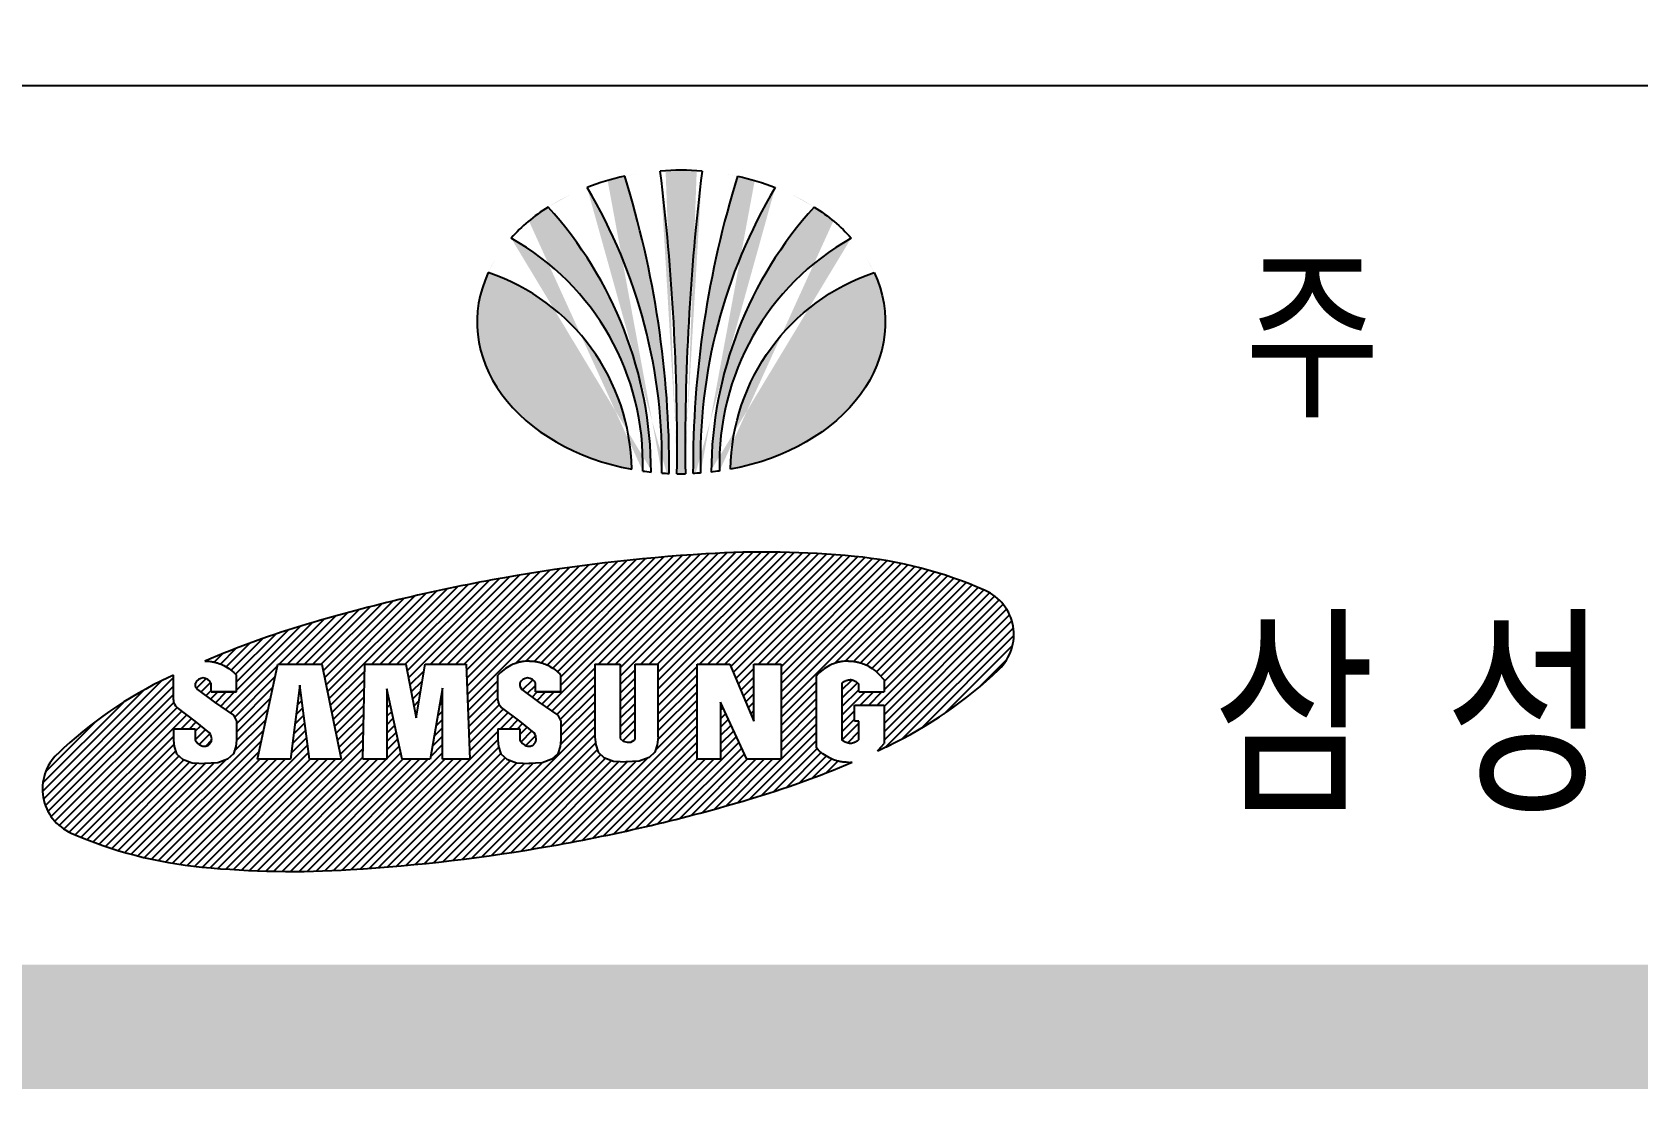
# Model space of a CAD drawing. Extents: x 0 to 841, y 0 to 594.
# Drawn here: x 395.23 to 421.04, y 14 to 30.99 of the extents above; entities that cross this region are included whole.
import ezdxf

# ---------------------------------------------------------------- set-up
doc = ezdxf.new("R2010")
doc.units = 0
doc.header["$LTSCALE"] = 700
doc.header["$MEASUREMENT"] = 0
for name, color, linetype in [('BORD', 7, 'CONTINUOUS'), ('OUTLINE', 7, 'CONTINUOUS'), ('SHLO', 4, 'CONTINUOUS')]:
    doc.layers.add(name, color=color, linetype=linetype)
doc.styles.add('GHM1', font='gem1', dxfattribs={"bigfont": 'ghm1'})

msp = doc.modelspace()

# ---------------------------------------------------------------- hatches: boundary and pattern name
at = {"layer": 'SHLO'}
h = msp.add_hatch(color=8, dxfattribs=at)
edge = h.paths.add_edge_path()
edge.add_ellipse((405.661, 26.331), major_axis=(-3.281, 0), ratio=0.743499, start_angle=340.9933, end_angle=435.9882)
edge.add_arc((401.481, 23.916), 3.385, 0.8083, 71.4498)
edge = h.paths.add_edge_path()
edge.add_ellipse((405.661, 26.331), major_axis=(-3.281, 0), ratio=0.743499, start_angle=670.714, end_angle=686.4266)
edge.add_arc((400.892, 24.059), 4.153, -1.7164, 60.6631, ccw=False)
edge.add_ellipse((405.661, 26.331), major_axis=(-3.281, 0), ratio=0.743499, start_angle=439.1572, end_angle=441.5381)
edge.add_arc((398.787, 23.886), 6.391, 0.287, 42.2125)
edge = h.paths.add_edge_path()
edge.add_ellipse((405.661, 26.331), major_axis=(-3.281, 0), ratio=0.743499, start_angle=444.5377, end_angle=446.6742)
edge.add_arc((389.555, 23.953), 15.915, 359.7937, 377.2615)
edge.add_ellipse((405.661, 26.331), major_axis=(-3.281, 0), ratio=0.743499, start_angle=646.0483, end_angle=657.4627)
edge.add_arc((396.801, 24.121), 8.55, -1.4677, 30.7712, ccw=False)
edge = h.paths.add_edge_path()
edge.add_ellipse((405.661, 26.331), major_axis=(-3.281, 0), ratio=0.743499, start_angle=624.1239, end_angle=635.8761)
edge.add_arc((369.077, 24.315), 36.519, -0.6645, 6.9869, ccw=False)
edge.add_ellipse((405.661, 26.331), major_axis=(-3.281, 0), ratio=0.743499, start_angle=448.8268, end_angle=451.1732)
edge.add_arc((442.245, 24.315), 36.519, 173.0131, 180.6645, ccw=False)
edge = h.paths.add_edge_path()
edge.add_ellipse((405.661, 26.331), major_axis=(3.281, 0), ratio=0.743499, start_angle=-297.4627, end_angle=-286.0483)
edge.add_arc((421.766, 23.953), 15.915, 162.7385, 180.2063)
edge.add_ellipse((405.661, 26.331), major_axis=(3.281, 0), ratio=0.743499, start_angle=-86.6742, end_angle=-84.5377)
edge.add_arc((414.52, 24.121), 8.55, 149.2288, 181.4677, ccw=False)
edge = h.paths.add_edge_path()
edge.add_ellipse((405.661, 26.331), major_axis=(3.281, 0), ratio=0.743499, start_angle=-81.5381, end_angle=-79.1572)
edge.add_arc((410.429, 24.059), 4.153, 119.3369, 181.7164, ccw=False)
edge.add_ellipse((405.661, 26.331), major_axis=(3.281, 0), ratio=0.743499, start_angle=-326.4266, end_angle=-310.714)
edge.add_arc((412.535, 23.886), 6.391, 137.7875, 179.713)
edge = h.paths.add_edge_path()
edge.add_ellipse((405.661, 26.331), major_axis=(3.281, 0), ratio=0.743499, start_angle=-75.9882, end_angle=19.0067)
edge.add_arc((409.84, 23.916), 3.385, 108.5502, 179.1917)

# ---------------------------------------------------------------- linework, layer by layer
at = {"layer": 'BORD'}
msp.add_line((30, 30.132), (598, 30.132), dxfattribs=at)
at = {"layer": 'BORD', "const_width": 2}
msp.add_lwpolyline([(30, 15), (30, 579), (826, 579), (826, 15)], close=True, dxfattribs=at)
at = {"layer": 'OUTLINE', "color": 9}
for p, q in [((402.228, 20.208), (404.483, 22.464)), ((402.995, 20.841), (404.635, 22.481)), ((403.165, 20.875), (404.787, 22.497)), ((403.298, 20.873), (404.937, 22.513)), ((403.412, 20.852), (405.087, 22.527)), ((403.5, 20.13), (405.968, 22.597)), ((403.509, 20.814), (405.236, 22.541)), ((403.595, 20.765), (405.384, 22.554)), ((403.672, 20.707), (405.531, 22.566)), ((403.728, 20.493), (405.823, 22.588)), ((403.728, 20.628), (405.678, 22.577)), ((404.334, 20.829), (406.112, 22.606)), ((404.469, 20.829), (406.254, 22.614)), ((404.604, 20.829), (406.396, 22.62)), ((404.681, 20.635), (406.674, 22.628)), ((404.681, 20.77), (406.535, 22.625)), ((405.01, 20.829), (406.811, 22.63)), ((405.145, 20.829), (406.947, 22.631)), ((405.28, 20.829), (407.082, 22.631)), ((405.292, 20.706), (407.216, 22.629)), ((405.292, 20.571), (407.349, 22.627)), ((405.292, 20.435), (407.48, 22.623)), ((405.292, 20.3), (407.61, 22.619)), ((405.956, 20.829), (407.74, 22.613)), ((406.091, 20.829), (407.868, 22.606)), ((406.226, 20.829), (407.995, 22.598)), ((406.361, 20.829), (408.122, 22.589)), ((406.459, 20.792), (408.247, 22.579)), ((406.499, 20.697), (408.371, 22.569)), ((406.539, 20.601), (408.495, 22.557)), ((406.902, 20.829), (408.616, 22.543)), ((407.037, 20.829), (408.736, 22.528)), ((407.172, 20.829), (408.854, 22.51)), ((407.267, 20.788), (408.97, 22.491)), ((407.267, 20.653), (409.084, 22.47)), ((401.254, 20.722), (402.739, 22.206)), ((401.276, 20.608), (402.903, 22.235)), ((401.632, 20.829), (403.066, 22.263)), ((401.767, 20.829), (403.227, 22.289)), ((401.902, 20.829), (403.388, 22.315)), ((402.037, 20.829), (403.547, 22.339)), ((402.172, 20.829), (403.706, 22.362)), ((402.206, 20.728), (403.863, 22.385)), ((402.212, 20.598), (404.02, 22.406)), ((402.217, 20.468), (404.175, 22.426)), ((402.222, 20.338), (404.329, 22.445)), ((407.267, 20.518), (409.196, 22.448)), ((407.267, 20.383), (409.307, 22.424)), ((407.267, 20.248), (409.417, 22.398)), ((407.267, 20.113), (409.525, 22.371)), ((408.133, 20.844), (409.631, 22.342)), ((408.3, 20.876), (409.736, 22.312)), ((408.432, 20.873), (409.84, 22.28)), ((408.545, 20.851), (409.942, 22.247)), ((408.642, 20.812), (410.043, 22.213)), ((399.974, 20.387), (401.554, 21.967)), ((399.996, 20.274), (401.727, 22.005)), ((400.686, 20.829), (401.899, 22.042)), ((400.821, 20.829), (402.07, 22.078)), ((400.956, 20.829), (402.239, 22.112)), ((401.091, 20.829), (402.407, 22.144)), ((401.226, 20.829), (402.573, 22.176)), ((408.727, 20.762), (410.142, 22.177)), ((408.804, 20.704), (410.241, 22.141)), ((408.812, 20.171), (410.619, 21.978)), ((408.87, 20.635), (410.338, 22.103)), ((408.923, 20.553), (410.434, 22.063)), ((408.923, 20.418), (410.528, 22.023)), ((399.605, 20.829), (400.482, 21.706)), ((399.74, 20.829), (400.665, 21.754)), ((399.875, 20.829), (400.846, 21.8)), ((399.905, 20.724), (401.025, 21.844)), ((399.928, 20.611), (401.203, 21.887)), ((399.951, 20.499), (401.379, 21.928)), ((408.923, 20.147), (410.7, 21.925)), ((408.923, 20.012), (410.773, 21.863)), ((408.923, 19.877), (410.838, 21.792)), ((408.923, 19.742), (410.894, 21.713)), ((398.332, 20.096), (399.732, 21.497)), ((398.512, 20.411), (399.54, 21.439)), ((399.199, 20.829), (399.923, 21.552)), ((399.334, 20.829), (400.111, 21.605)), ((399.47, 20.829), (400.297, 21.656)), ((408.923, 19.607), (410.941, 21.625)), ((408.946, 19.495), (410.978, 21.526)), ((398.426, 20.731), (398.937, 21.242)), ((398.497, 20.667), (399.142, 21.312)), ((398.512, 20.546), (399.343, 21.378)), ((409.214, 19.628), (411.002, 21.416)), ((409.518, 19.797), (411.01, 21.288)), ((398.152, 20.863), (398.286, 20.997)), ((398.256, 20.831), (398.509, 21.084)), ((398.345, 20.785), (398.726, 21.166)), ((409.888, 20.031), (410.991, 21.134)), ((398.004, 20.88), (398.04, 20.877)), ((398.04, 20.877), (398.069, 20.875)), ((398.069, 20.875), (398.092, 20.872)), ((398.092, 20.872), (398.111, 20.87)), ((398.111, 20.87), (398.127, 20.867)), ((398.127, 20.867), (398.141, 20.865)), ((398.141, 20.865), (398.154, 20.862)), ((398.154, 20.862), (398.166, 20.859)), ((398.166, 20.859), (398.179, 20.856)), ((398.179, 20.856), (398.194, 20.852)), ((398.194, 20.852), (398.209, 20.848)), ((398.209, 20.848), (398.226, 20.842)), ((398.226, 20.842), (398.244, 20.836)), ((398.244, 20.836), (398.264, 20.827)), ((398.264, 20.827), (398.286, 20.817)), ((398.286, 20.817), (398.31, 20.806)), ((398.31, 20.806), (398.335, 20.792)), ((398.335, 20.792), (398.362, 20.776)), ((398.362, 20.776), (398.389, 20.758)), ((398.389, 20.758), (398.416, 20.739)), ((398.412, 20.041), (399.173, 20.802)), ((398.416, 20.739), (398.443, 20.718)), ((398.443, 20.718), (398.468, 20.697)), ((398.468, 20.697), (398.491, 20.674)), ((398.491, 20.674), (398.512, 20.651)), ((398.849, 19.3), (399.178, 20.829)), ((399.178, 20.829), (399.884, 20.829)), ((399.884, 20.829), (400.195, 19.3)), ((400.019, 20.162), (400.574, 20.717)), ((400.542, 19.3), (400.576, 20.829)), ((400.576, 20.829), (401.234, 20.829)), ((401.234, 20.829), (401.4, 19.968)), ((401.298, 20.495), (401.527, 20.724)), ((401.4, 19.968), (401.545, 20.829)), ((401.545, 20.829), (402.202, 20.829)), ((402.202, 20.829), (402.265, 19.3)), ((402.734, 20.674), (402.714, 20.651)), ((402.757, 20.697), (402.734, 20.674)), ((402.783, 20.718), (402.757, 20.697)), ((402.809, 20.739), (402.783, 20.718)), ((402.836, 20.758), (402.809, 20.739)), ((402.864, 20.776), (402.836, 20.758)), ((402.891, 20.792), (402.864, 20.776)), ((402.916, 20.806), (402.891, 20.792)), ((402.94, 20.817), (402.916, 20.806)), ((402.961, 20.827), (402.94, 20.817)), ((402.981, 20.836), (402.961, 20.827)), ((403, 20.842), (402.981, 20.836)), ((403.016, 20.848), (403, 20.842)), ((403.032, 20.852), (403.016, 20.848)), ((403.046, 20.856), (403.032, 20.852)), ((403.06, 20.859), (403.046, 20.856)), ((403.072, 20.862), (403.06, 20.859)), ((403.085, 20.865), (403.072, 20.862)), ((403.098, 20.867), (403.085, 20.865)), ((403.114, 20.87), (403.098, 20.867)), ((403.134, 20.872), (403.114, 20.87)), ((403.157, 20.875), (403.134, 20.872)), ((403.186, 20.877), (403.157, 20.875)), ((403.221, 20.88), (403.186, 20.877)), ((403.221, 20.88), (403.256, 20.877)), ((403.256, 20.877), (403.285, 20.875)), ((403.285, 20.875), (403.309, 20.872)), ((403.309, 20.872), (403.328, 20.87)), ((403.328, 20.87), (403.344, 20.867)), ((403.344, 20.867), (403.358, 20.865)), ((403.358, 20.865), (403.37, 20.862)), ((403.37, 20.862), (403.383, 20.859)), ((403.383, 20.859), (403.396, 20.856)), ((403.396, 20.856), (403.41, 20.852)), ((403.41, 20.852), (403.426, 20.848)), ((403.426, 20.848), (403.443, 20.842)), ((403.443, 20.842), (403.461, 20.836)), ((403.461, 20.836), (403.481, 20.827)), ((403.481, 20.827), (403.503, 20.817)), ((403.503, 20.817), (403.526, 20.806)), ((403.526, 20.806), (403.552, 20.792)), ((403.552, 20.792), (403.578, 20.776)), ((403.578, 20.776), (403.606, 20.758)), ((403.58, 20.075), (404.271, 20.766)), ((403.606, 20.758), (403.633, 20.739)), ((403.633, 20.739), (403.66, 20.718)), ((403.66, 20.718), (403.685, 20.697)), ((403.685, 20.697), (403.708, 20.674)), ((403.708, 20.674), (403.728, 20.651)), ((404.271, 20.829), (404.271, 19.662)), ((404.271, 20.829), (404.681, 20.829)), ((404.681, 20.829), (404.681, 19.633)), ((404.681, 20.5), (404.921, 20.74)), ((404.921, 19.63), (404.921, 20.829)), ((404.921, 20.829), (405.292, 20.829)), ((405.292, 19.662), (405.292, 20.829)), ((405.292, 20.165), (405.918, 20.791)), ((405.292, 20.03), (405.918, 20.656)), ((405.918, 19.3), (405.918, 20.829)), ((405.918, 20.829), (406.444, 20.829)), ((406.444, 20.829), (406.83, 19.911)), ((406.579, 20.506), (406.83, 20.757)), ((406.83, 20.829), (407.267, 20.829)), ((406.83, 19.911), (406.83, 20.829)), ((407.267, 20.829), (407.267, 19.3)), ((407.862, 20.674), (407.831, 20.638)), ((407.886, 20.697), (407.862, 20.674)), ((407.911, 20.718), (407.886, 20.697)), ((407.937, 20.739), (407.911, 20.718)), ((407.965, 20.758), (407.937, 20.739)), ((407.992, 20.776), (407.965, 20.758)), ((408.019, 20.792), (407.992, 20.776)), ((408.044, 20.806), (408.019, 20.792)), ((408.068, 20.817), (408.044, 20.806)), ((408.089, 20.827), (408.068, 20.817)), ((408.109, 20.836), (408.089, 20.827)), ((408.128, 20.842), (408.109, 20.836)), ((408.145, 20.848), (408.128, 20.842)), ((408.16, 20.852), (408.145, 20.848)), ((408.174, 20.856), (408.16, 20.852)), ((408.188, 20.859), (408.174, 20.856)), ((408.2, 20.862), (408.188, 20.859)), ((408.213, 20.865), (408.2, 20.862)), ((408.227, 20.867), (408.213, 20.865)), ((408.243, 20.87), (408.227, 20.867)), ((408.262, 20.872), (408.243, 20.87)), ((408.285, 20.875), (408.262, 20.872)), ((408.314, 20.877), (408.285, 20.875)), ((408.349, 20.88), (408.314, 20.877)), ((408.349, 20.88), (408.385, 20.877)), ((408.385, 20.877), (408.413, 20.875)), ((408.413, 20.875), (408.437, 20.872)), ((408.437, 20.872), (408.456, 20.87)), ((408.456, 20.87), (408.472, 20.867)), ((408.472, 20.867), (408.486, 20.865)), ((408.486, 20.865), (408.498, 20.862)), ((408.498, 20.862), (408.511, 20.859)), ((408.511, 20.859), (408.524, 20.856)), ((408.524, 20.856), (408.538, 20.852)), ((408.538, 20.852), (408.554, 20.848)), ((408.554, 20.848), (408.571, 20.842)), ((408.571, 20.842), (408.589, 20.836)), ((408.589, 20.836), (408.609, 20.827)), ((408.609, 20.827), (408.631, 20.817)), ((408.631, 20.817), (408.654, 20.806)), ((408.654, 20.806), (408.68, 20.792)), ((408.68, 20.792), (408.707, 20.776)), ((408.707, 20.776), (408.734, 20.758)), ((408.734, 20.758), (408.761, 20.739)), ((408.761, 20.739), (408.788, 20.718)), ((408.788, 20.718), (408.813, 20.697)), ((408.813, 20.697), (408.836, 20.674)), ((408.836, 20.674), (408.923, 20.576)), ((410.445, 20.453), (410.901, 20.909)), ((395.394, 18.78), (397.028, 20.414)), ((395.41, 18.66), (397.314, 20.565)), ((395.44, 18.556), (397.497, 20.613)), ((395.481, 18.462), (397.497, 20.478)), ((397.497, 20.254), (397.497, 20.653)), ((397.85, 20.523), (397.85, 20.474)), ((397.85, 20.474), (397.884, 20.421)), ((397.869, 20.444), (398.023, 20.598)), ((397.884, 20.421), (398.156, 20.217)), ((397.939, 20.38), (398.096, 20.536)), ((398.017, 20.322), (398.102, 20.407)), ((398.102, 20.382), (398.102, 20.523)), ((398.479, 19.973), (399.136, 20.63)), ((398.512, 20.382), (398.512, 20.651)), ((398.512, 19.871), (399.098, 20.458)), ((399.531, 20.491), (399.379, 19.3)), ((399.685, 19.3), (399.531, 20.491)), ((400.042, 20.05), (400.571, 20.578)), ((400.065, 19.937), (400.567, 20.44)), ((401.178, 19.3), (400.929, 20.431)), ((400.929, 20.431), (400.929, 19.3)), ((401.32, 20.382), (401.5, 20.562)), ((401.342, 20.268), (401.473, 20.399)), ((401.825, 20.445), (401.628, 19.3)), ((401.825, 19.3), (401.825, 20.445)), ((402.233, 20.079), (402.714, 20.56)), ((402.238, 19.949), (402.714, 20.425)), ((402.714, 20.254), (402.714, 20.653)), ((403.067, 20.523), (403.067, 20.474)), ((403.067, 20.474), (403.101, 20.421)), ((403.101, 20.421), (403.373, 20.217)), ((403.109, 20.415), (403.274, 20.579)), ((403.187, 20.357), (403.318, 20.488)), ((403.318, 20.382), (403.318, 20.523)), ((403.66, 20.02), (404.271, 20.63)), ((403.714, 19.938), (404.271, 20.495)), ((403.728, 20.382), (403.728, 20.651)), ((404.681, 20.365), (404.921, 20.605)), ((404.681, 20.229), (404.921, 20.469)), ((405.292, 19.895), (405.918, 20.52)), ((406.62, 20.411), (406.83, 20.622)), ((406.66, 20.316), (406.83, 20.487)), ((407.267, 19.978), (407.831, 20.542)), ((407.267, 19.843), (407.831, 20.407)), ((407.831, 20.638), (407.831, 19.49)), ((408.246, 20.416), (408.403, 20.573)), ((408.246, 20.281), (408.495, 20.53)), ((408.253, 20.529), (408.246, 20.523)), ((408.246, 20.523), (408.246, 19.606)), ((408.246, 20.146), (408.519, 20.419)), ((408.261, 20.534), (408.253, 20.529)), ((408.269, 20.539), (408.261, 20.534)), ((408.278, 20.544), (408.269, 20.539)), ((408.286, 20.548), (408.278, 20.544)), ((408.295, 20.552), (408.286, 20.548)), ((408.303, 20.556), (408.295, 20.552)), ((408.311, 20.559), (408.303, 20.556)), ((408.319, 20.561), (408.311, 20.559)), ((408.327, 20.564), (408.319, 20.561)), ((408.334, 20.566), (408.327, 20.564)), ((408.341, 20.568), (408.334, 20.566)), ((408.348, 20.57), (408.341, 20.568)), ((408.355, 20.571), (408.348, 20.57)), ((408.361, 20.572), (408.355, 20.571)), ((408.367, 20.573), (408.361, 20.572)), ((408.373, 20.574), (408.367, 20.573)), ((408.379, 20.575), (408.373, 20.574)), ((408.384, 20.575), (408.379, 20.575)), ((408.391, 20.575), (408.384, 20.575)), ((408.397, 20.574), (408.391, 20.575)), ((408.404, 20.573), (408.397, 20.574)), ((408.411, 20.571), (408.404, 20.573)), ((408.419, 20.569), (408.411, 20.571)), ((408.428, 20.566), (408.419, 20.569)), ((408.438, 20.562), (408.428, 20.566)), ((408.449, 20.558), (408.438, 20.562)), ((408.461, 20.552), (408.449, 20.558)), ((408.474, 20.544), (408.461, 20.552)), ((408.488, 20.535), (408.474, 20.544)), ((408.503, 20.525), (408.488, 20.535)), ((408.519, 20.512), (408.503, 20.525)), ((408.519, 20.382), (408.519, 20.512)), ((408.923, 20.576), (408.923, 20.382)), ((395.398, 18.919), (396.694, 20.215)), ((395.533, 18.378), (397.497, 20.343)), ((395.593, 18.303), (397.503, 20.213)), ((398.094, 20.264), (398.212, 20.382)), ((398.102, 20.382), (398.512, 20.382)), ((398.512, 20.382), (398.102, 20.382)), ((398.156, 20.217), (398.462, 20.007)), ((398.172, 20.206), (398.347, 20.382)), ((398.252, 20.151), (398.482, 20.382)), ((398.512, 19.735), (399.061, 20.285)), ((399.491, 20.174), (399.563, 20.246)), ((399.51, 20.329), (399.547, 20.366)), ((400.088, 19.825), (400.564, 20.302)), ((400.111, 19.713), (400.561, 20.164)), ((400.929, 20.261), (400.96, 20.292)), ((400.929, 20.126), (400.984, 20.181)), ((401.364, 20.155), (401.445, 20.237)), ((401.777, 20.163), (401.825, 20.211)), ((402.243, 19.819), (402.714, 20.289)), ((402.249, 19.689), (402.736, 20.176)), ((403.264, 20.299), (403.347, 20.382)), ((403.318, 20.382), (403.728, 20.382)), ((403.728, 20.382), (403.318, 20.382)), ((403.341, 20.241), (403.482, 20.382)), ((403.373, 20.217), (403.678, 20.007)), ((403.42, 20.185), (403.617, 20.382)), ((403.728, 19.817), (404.271, 20.36)), ((403.728, 19.682), (404.271, 20.225)), ((404.681, 20.094), (404.921, 20.334)), ((404.681, 19.959), (404.921, 20.199)), ((405.287, 19.62), (405.918, 20.25)), ((405.292, 19.76), (405.918, 20.385)), ((406.717, 19.3), (406.295, 20.217)), ((406.295, 20.217), (406.295, 19.3)), ((406.7, 20.221), (406.83, 20.352)), ((406.74, 20.126), (406.83, 20.217)), ((407.267, 19.707), (407.831, 20.271)), ((408.246, 20.011), (408.617, 20.382)), ((408.448, 19.911), (408.448, 20.171)), ((408.448, 20.171), (408.923, 20.171)), ((408.519, 20.382), (408.923, 20.382)), ((408.541, 20.171), (408.752, 20.382)), ((408.677, 20.171), (408.887, 20.382)), ((408.923, 20.171), (408.923, 19.553)), ((395.443, 19.1), (396.257, 19.914)), ((395.661, 18.236), (397.558, 20.133)), ((395.738, 18.178), (397.635, 20.075)), ((395.823, 18.128), (397.711, 20.016)), ((397.85, 19.911), (397.558, 20.133)), ((397.623, 19.792), (397.788, 19.958)), ((397.758, 19.792), (397.865, 19.9)), ((398.079, 19.727), (397.85, 19.911)), ((398.462, 20.007), (398.512, 19.911)), ((398.476, 19.429), (398.987, 19.941)), ((398.511, 19.6), (399.024, 20.113)), ((398.512, 19.911), (398.512, 19.606)), ((399.431, 19.709), (399.609, 19.887)), ((399.451, 19.864), (399.593, 20.007)), ((399.471, 20.019), (399.578, 20.126)), ((400.133, 19.601), (400.558, 20.025)), ((400.156, 19.488), (400.555, 19.887)), ((400.929, 19.991), (401.009, 20.07)), ((400.929, 19.856), (401.033, 19.96)), ((401.385, 20.042), (401.418, 20.074)), ((401.72, 19.836), (401.825, 19.941)), ((401.748, 20), (401.825, 20.076)), ((401.989, 17.673), (404.271, 19.955)), ((402.254, 19.559), (402.805, 20.11)), ((402.259, 19.429), (402.882, 20.052)), ((402.757, 19.792), (402.958, 19.993)), ((403.067, 19.911), (402.775, 20.133)), ((402.893, 19.792), (403.035, 19.935)), ((403.296, 19.727), (403.067, 19.911)), ((403.678, 20.007), (403.728, 19.911)), ((403.72, 19.539), (404.271, 20.09)), ((403.728, 19.911), (403.728, 19.606)), ((403.905, 17.967), (405.918, 19.98)), ((404.681, 19.824), (404.921, 20.064)), ((404.681, 19.689), (404.921, 19.929)), ((405.25, 19.447), (405.918, 20.115)), ((406.295, 20.087), (406.336, 20.128)), ((406.295, 19.952), (406.379, 20.035)), ((406.295, 19.816), (406.421, 19.943)), ((406.78, 20.031), (406.83, 20.082)), ((407.267, 19.572), (407.831, 20.136)), ((407.267, 19.437), (407.831, 20.001)), ((408.246, 19.876), (408.448, 20.078)), ((408.246, 19.741), (408.448, 19.943)), ((408.246, 19.606), (408.519, 19.879)), ((408.519, 19.911), (408.448, 19.911)), ((408.519, 19.616), (408.519, 19.911)), ((395.917, 18.087), (397.497, 19.667)), ((396.927, 17.745), (398.95, 19.769)), ((397.497, 19.792), (397.85, 19.792)), ((397.497, 19.792), (397.497, 19.606)), ((397.85, 19.75), (397.94, 19.839)), ((397.85, 19.792), (397.85, 19.606)), ((397.85, 19.615), (398.014, 19.779)), ((397.911, 19.54), (398.086, 19.715)), ((398.095, 19.699), (398.079, 19.727)), ((398.105, 19.673), (398.095, 19.699)), ((398.111, 19.65), (398.105, 19.673)), ((398.113, 19.629), (398.111, 19.65)), ((398.112, 19.61), (398.113, 19.629)), ((399.392, 19.4), (399.64, 19.648)), ((399.412, 19.554), (399.624, 19.767)), ((400.179, 19.376), (400.552, 19.749)), ((400.5, 17.535), (402.714, 19.749)), ((400.929, 19.721), (401.057, 19.849)), ((400.929, 19.586), (401.082, 19.738)), ((400.929, 19.451), (401.106, 19.627)), ((401.664, 19.51), (401.825, 19.671)), ((401.692, 19.673), (401.825, 19.806)), ((402.143, 17.692), (404.271, 19.82)), ((402.298, 17.711), (404.271, 19.685)), ((402.714, 19.792), (402.714, 19.606)), ((402.714, 19.792), (403.067, 19.792)), ((403.028, 19.792), (403.111, 19.876)), ((403.067, 19.696), (403.186, 19.815)), ((403.067, 19.792), (403.067, 19.606)), ((403.086, 19.58), (403.261, 19.755)), ((403.162, 19.521), (403.319, 19.679)), ((403.311, 19.699), (403.296, 19.727)), ((403.322, 19.673), (403.311, 19.699)), ((403.327, 19.65), (403.322, 19.673)), ((403.329, 19.629), (403.327, 19.65)), ((403.328, 19.61), (403.329, 19.629)), ((404.072, 17.999), (405.918, 19.845)), ((404.24, 18.032), (405.918, 19.71)), ((404.271, 19.662), (404.287, 19.532)), ((404.681, 19.633), (404.729, 19.592)), ((404.724, 19.597), (404.921, 19.794)), ((404.907, 19.609), (404.921, 19.63)), ((405.292, 19.662), (405.277, 19.532)), ((406.295, 19.681), (406.464, 19.85)), ((406.295, 19.546), (406.506, 19.758)), ((406.295, 19.411), (406.549, 19.665)), ((406.566, 18.601), (407.831, 19.866)), ((406.757, 18.657), (407.831, 19.731)), ((408.337, 19.561), (408.519, 19.744)), ((396.012, 18.047), (397.505, 19.54)), ((396.109, 18.008), (397.532, 19.432)), ((397.035, 17.719), (398.913, 19.597)), ((397.145, 17.694), (398.876, 19.425)), ((397.497, 19.606), (397.51, 19.504)), ((397.51, 19.504), (397.547, 19.386)), ((397.547, 19.386), (397.642, 19.3)), ((397.721, 17.593), (399.655, 19.528)), ((397.841, 17.579), (399.671, 19.408)), ((397.85, 19.606), (397.871, 19.578)), ((397.871, 19.578), (397.892, 19.556)), ((397.892, 19.556), (397.913, 19.539)), ((397.913, 19.539), (397.933, 19.526)), ((397.933, 19.526), (397.952, 19.518)), ((397.952, 19.518), (397.971, 19.513)), ((397.971, 19.513), (397.989, 19.51)), ((397.989, 19.51), (398.005, 19.51)), ((398.005, 19.51), (398.02, 19.511)), ((398.017, 19.511), (398.111, 19.605)), ((398.02, 19.511), (398.034, 19.514)), ((398.034, 19.514), (398.047, 19.519)), ((398.047, 19.519), (398.059, 19.524)), ((398.059, 19.524), (398.069, 19.532)), ((398.069, 19.532), (398.079, 19.541)), ((398.079, 19.541), (398.088, 19.552)), ((398.088, 19.552), (398.095, 19.564)), ((398.095, 19.564), (398.102, 19.577)), ((398.102, 19.577), (398.108, 19.593)), ((398.108, 19.593), (398.112, 19.61)), ((398.462, 19.386), (398.367, 19.3)), ((398.499, 19.504), (398.462, 19.386)), ((398.465, 17.527), (400.549, 19.611)), ((398.512, 19.606), (398.499, 19.504)), ((398.592, 17.519), (400.546, 19.472)), ((399.114, 17.5), (401.131, 19.517)), ((399.247, 17.498), (401.155, 19.406)), ((399.93, 17.506), (401.825, 19.401)), ((400.645, 17.545), (402.714, 19.614)), ((400.791, 17.556), (402.729, 19.494)), ((400.938, 17.568), (402.762, 19.391)), ((401.636, 19.347), (401.825, 19.536)), ((402.454, 17.732), (404.283, 19.561)), ((402.611, 17.754), (404.311, 19.454)), ((402.714, 19.606), (402.726, 19.504)), ((402.726, 19.504), (402.764, 19.386)), ((402.764, 19.386), (402.858, 19.3)), ((402.768, 17.776), (404.367, 19.375)), ((403.067, 19.606), (403.088, 19.578)), ((403.088, 19.578), (403.109, 19.556)), ((403.109, 19.556), (403.129, 19.539)), ((403.129, 19.539), (403.149, 19.526)), ((403.149, 19.526), (403.169, 19.518)), ((403.169, 19.518), (403.188, 19.513)), ((403.188, 19.513), (403.205, 19.51)), ((403.205, 19.51), (403.222, 19.51)), ((403.222, 19.51), (403.237, 19.511)), ((403.237, 19.511), (403.251, 19.514)), ((403.251, 19.514), (403.264, 19.519)), ((403.264, 19.519), (403.275, 19.524)), ((403.275, 19.524), (403.286, 19.532)), ((403.286, 19.532), (403.295, 19.541)), ((403.295, 19.541), (403.304, 19.552)), ((403.304, 19.552), (403.312, 19.564)), ((403.312, 19.564), (403.319, 19.577)), ((403.319, 19.577), (403.325, 19.593)), ((403.325, 19.593), (403.328, 19.61)), ((403.678, 19.386), (403.584, 19.3)), ((403.716, 19.504), (403.678, 19.386)), ((403.728, 19.606), (403.716, 19.504)), ((404.287, 19.532), (404.324, 19.413)), ((404.324, 19.413), (404.419, 19.327)), ((404.41, 18.067), (405.918, 19.575)), ((404.581, 18.103), (405.918, 19.439)), ((404.729, 19.592), (404.791, 19.575)), ((404.791, 19.575), (404.852, 19.575)), ((404.852, 19.575), (404.907, 19.609)), ((405.239, 19.413), (405.145, 19.327)), ((405.277, 19.532), (405.239, 19.413)), ((405.28, 18.261), (406.592, 19.573)), ((405.458, 18.304), (406.634, 19.48)), ((405.639, 18.35), (406.677, 19.388)), ((406.952, 18.717), (407.831, 19.596)), ((407.15, 18.78), (407.845, 19.474)), ((407.353, 18.848), (407.913, 19.408)), ((407.862, 19.454), (407.831, 19.49)), ((407.886, 19.431), (407.862, 19.454)), ((407.911, 19.41), (407.886, 19.431)), ((407.937, 19.389), (407.911, 19.41)), ((407.965, 19.37), (407.937, 19.389)), ((407.992, 19.353), (407.965, 19.37)), ((408.253, 19.6), (408.246, 19.606)), ((408.261, 19.594), (408.253, 19.6)), ((408.269, 19.589), (408.261, 19.594)), ((408.278, 19.584), (408.269, 19.589)), ((408.286, 19.58), (408.278, 19.584)), ((408.295, 19.576), (408.286, 19.58)), ((408.303, 19.573), (408.295, 19.576)), ((408.311, 19.57), (408.303, 19.573)), ((408.319, 19.567), (408.311, 19.57)), ((408.327, 19.564), (408.319, 19.567)), ((408.334, 19.562), (408.327, 19.564)), ((408.341, 19.56), (408.334, 19.562)), ((408.348, 19.558), (408.341, 19.56)), ((408.355, 19.557), (408.348, 19.558)), ((408.361, 19.556), (408.355, 19.557)), ((408.367, 19.555), (408.361, 19.556)), ((408.373, 19.554), (408.367, 19.555)), ((408.379, 19.554), (408.373, 19.554)), ((408.384, 19.553), (408.379, 19.554)), ((408.391, 19.554), (408.384, 19.553)), ((408.397, 19.554), (408.391, 19.554)), ((408.404, 19.555), (408.397, 19.554)), ((408.411, 19.557), (408.404, 19.555)), ((408.419, 19.559), (408.411, 19.557)), ((408.428, 19.562), (408.419, 19.559)), ((408.438, 19.566), (408.428, 19.562)), ((408.449, 19.571), (408.438, 19.566)), ((408.461, 19.577), (408.449, 19.571)), ((408.474, 19.584), (408.461, 19.577)), ((408.488, 19.593), (408.474, 19.584)), ((408.503, 19.604), (408.488, 19.593)), ((408.519, 19.616), (408.503, 19.604)), ((408.815, 19.433), (408.836, 19.454)), ((408.836, 19.454), (408.923, 19.553)), ((396.206, 17.971), (397.586, 19.35)), ((396.305, 17.934), (397.663, 19.292)), ((396.405, 17.9), (397.763, 19.257)), ((396.507, 17.866), (397.88, 19.239)), ((396.61, 17.834), (398.008, 19.232)), ((396.714, 17.803), (398.152, 19.241)), ((396.82, 17.773), (398.334, 19.288)), ((397.257, 17.67), (398.887, 19.3)), ((397.37, 17.648), (399.022, 19.3)), ((397.485, 17.628), (399.157, 19.3)), ((397.602, 17.61), (399.292, 19.3)), ((397.642, 19.3), (397.798, 19.244)), ((397.798, 19.244), (398.012, 19.231)), ((397.964, 17.566), (399.697, 19.3)), ((398.211, 19.244), (397.997, 19.231)), ((398.087, 17.555), (399.832, 19.3)), ((398.367, 19.3), (398.211, 19.244)), ((398.212, 17.544), (399.968, 19.3)), ((398.338, 17.535), (400.103, 19.3)), ((398.721, 17.513), (400.542, 19.334)), ((399.379, 19.3), (398.849, 19.3)), ((398.851, 17.507), (400.643, 19.3)), ((398.982, 17.503), (400.778, 19.3)), ((399.381, 17.497), (401.184, 19.3)), ((399.517, 17.497), (401.319, 19.3)), ((399.653, 17.499), (401.454, 19.3)), ((400.195, 19.3), (399.685, 19.3)), ((399.791, 17.502), (401.589, 19.3)), ((400.071, 17.511), (401.859, 19.3)), ((400.213, 17.518), (401.995, 19.3)), ((400.356, 17.526), (402.13, 19.3)), ((400.929, 19.3), (400.542, 19.3)), ((401.086, 17.58), (402.831, 19.325)), ((401.628, 19.3), (401.178, 19.3)), ((401.234, 17.593), (402.919, 19.278)), ((401.383, 17.607), (403.02, 19.244)), ((401.533, 17.622), (403.147, 19.236)), ((401.684, 17.638), (403.281, 19.235)), ((402.265, 19.3), (401.825, 19.3)), ((401.836, 17.655), (403.426, 19.244)), ((402.858, 19.3), (403.015, 19.244)), ((402.927, 17.8), (404.445, 19.318)), ((403.015, 19.244), (403.228, 19.231)), ((403.087, 17.825), (404.545, 19.283)), ((403.428, 19.244), (403.214, 19.231)), ((403.249, 17.851), (404.664, 19.267)), ((403.411, 17.878), (404.792, 19.26)), ((403.584, 19.3), (403.428, 19.244)), ((403.574, 17.907), (404.936, 19.269)), ((403.739, 17.936), (405.122, 19.32)), ((404.419, 19.327), (404.575, 19.272)), ((404.575, 19.272), (404.789, 19.259)), ((404.754, 18.14), (405.918, 19.304)), ((404.988, 19.272), (404.774, 19.259)), ((404.928, 18.179), (406.048, 19.3)), ((405.145, 19.327), (404.988, 19.272)), ((405.103, 18.219), (406.184, 19.3)), ((405.821, 18.396), (406.724, 19.3)), ((406.295, 19.3), (405.918, 19.3)), ((406.004, 18.445), (406.859, 19.3)), ((406.19, 18.495), (406.994, 19.3)), ((406.377, 18.547), (407.129, 19.3)), ((407.267, 19.3), (406.717, 19.3)), ((407.561, 18.921), (407.993, 19.352)), ((407.774, 18.999), (408.081, 19.305)), ((408.019, 19.337), (407.992, 19.353)), ((407.994, 19.083), (408.181, 19.27)), ((408.044, 19.323), (408.019, 19.337)), ((408.068, 19.311), (408.044, 19.323)), ((408.089, 19.301), (408.068, 19.311)), ((408.109, 19.293), (408.089, 19.301)), ((408.128, 19.286), (408.109, 19.293)), ((408.145, 19.28), (408.128, 19.286)), ((408.16, 19.276), (408.145, 19.28)), ((408.174, 19.272), (408.16, 19.276)), ((408.188, 19.269), (408.174, 19.272)), ((408.2, 19.266), (408.188, 19.269)), ((408.213, 19.263), (408.2, 19.266)), ((408.227, 19.261), (408.213, 19.263)), ((408.243, 19.258), (408.227, 19.261)), ((408.262, 19.256), (408.243, 19.258)), ((408.285, 19.254), (408.262, 19.256)), ((408.314, 19.251), (408.285, 19.254)), ((408.349, 19.248), (408.314, 19.251)), ((408.349, 19.248), (408.385, 19.251)), ((408.385, 19.251), (408.409, 19.253))]:
    msp.add_line(p, q, dxfattribs=at)
for centre, radius, start, end in [((407.79, -5.939), 28.594, 93.4731, 100.008), ((406.987, 7.284), 15.347, 84.549, 93.4731), ((407.796, 15.755), 6.838, 66.2785, 84.549), ((407.79, -5.939), 28.594, 100.008, 106.5429), ((410.235, 21.305), 0.775, 10.008, 66.2785), ((404.018, 6.76), 15.347, 106.5429, 113.0683), ((410.235, 21.305), 0.775, 313.7375, 10.008), ((406.043, 25.686), 6.838, 295.467, 313.7375), ((400.359, 14.443), 6.838, 115.467, 133.7375), ((404.018, 6.76), 15.347, 115.1423, 115.467), ((397.976, 20.471), 0.136, 22.5341, 157.4659), ((403.193, 20.471), 0.136, 22.5341, 157.4659), ((397.65, 20.254), 0.153, 180, 232.8734), ((402.867, 20.254), 0.153, 180, 232.8734), ((396.167, 18.823), 0.775, 133.7375, 190.008), ((402.384, 33.368), 15.347, 294.7733, 295.467), ((402.384, 33.368), 15.347, 286.5429, 293.116), ((396.167, 18.823), 0.775, 190.008, 246.2785), ((398.612, 46.067), 28.594, 280.008, 286.5429), ((398.606, 24.373), 6.838, 246.2785, 264.549), ((398.612, 46.067), 28.594, 273.4731, 280.008), ((399.415, 32.844), 15.347, 264.549, 273.4731)]:
    msp.add_arc(centre, radius, start, end, dxfattribs=at)
at = {"layer": 'SHLO', "color": 9}
for points in [[(404.866, 23.964, 0.318379), (402.558, 27.125, 0.318379)], [(406.455, 23.964, -0.318379), (408.763, 27.125, -0.318379)]]:
    msp.add_lwpolyline(points, format="xyb", dxfattribs=at)
for centre, radius, start, end in [((389.555, 23.953), 15.915, 359.7937, 17.2615), ((369.077, 24.315), 36.519, 359.3355, 6.9869), ((442.245, 24.315), 36.519, 173.0131, 180.6645), ((421.766, 23.953), 15.915, 162.7385, 180.2063), ((396.801, 24.121), 8.55, 358.5323, 30.7712), ((414.52, 24.121), 8.55, 149.2288, 181.4677), ((398.787, 23.886), 6.391, 0.287, 42.2125), ((412.535, 23.886), 6.391, 137.7875, 179.713), ((400.892, 24.059), 4.153, 358.2836, 60.6631), ((410.429, 24.059), 4.153, 119.3369, 181.7164)]:
    msp.add_arc(centre, radius, start, end, dxfattribs=at)
for start_param, end_param in [(11.27567, 11.47489), (10.893017, 11.098132), (11.706167, 11.980405), (5.951455, 7.60943), (7.664739, 7.706293), (7.758646, 7.795935), (7.833505, 7.874459)]:
    msp.add_ellipse((405.661, 26.331), major_axis=(-3.281, 0), ratio=0.743499, start_param=start_param, end_param=end_param, dxfattribs=at)
at = {"layer": 'SHLO', "color": 9, "extrusion": (0, 0, -1)}
for start_param, end_param in [(11.27567, 11.47489), (11.706167, 11.980405), (5.951455, 7.60943), (7.758646, 7.795935), (7.664739, 7.706293)]:
    msp.add_ellipse((405.661, 26.331), major_axis=(3.281, 0), ratio=0.743499, start_param=start_param, end_param=end_param, dxfattribs=at)

# ---------------------------------------------------------------- texts
at = {"layer": 'SHLO', "style": 'GHM1'}
for s, height, p in [('주', 2.5, (414.721, 24.787)), ('삼 성 물 산  건 설 부 문', 3, (414.2, 18.452))]:
    msp.add_text(s, height=height, dxfattribs=at).set_placement(p)

doc.saveas('drawing.dxf')
